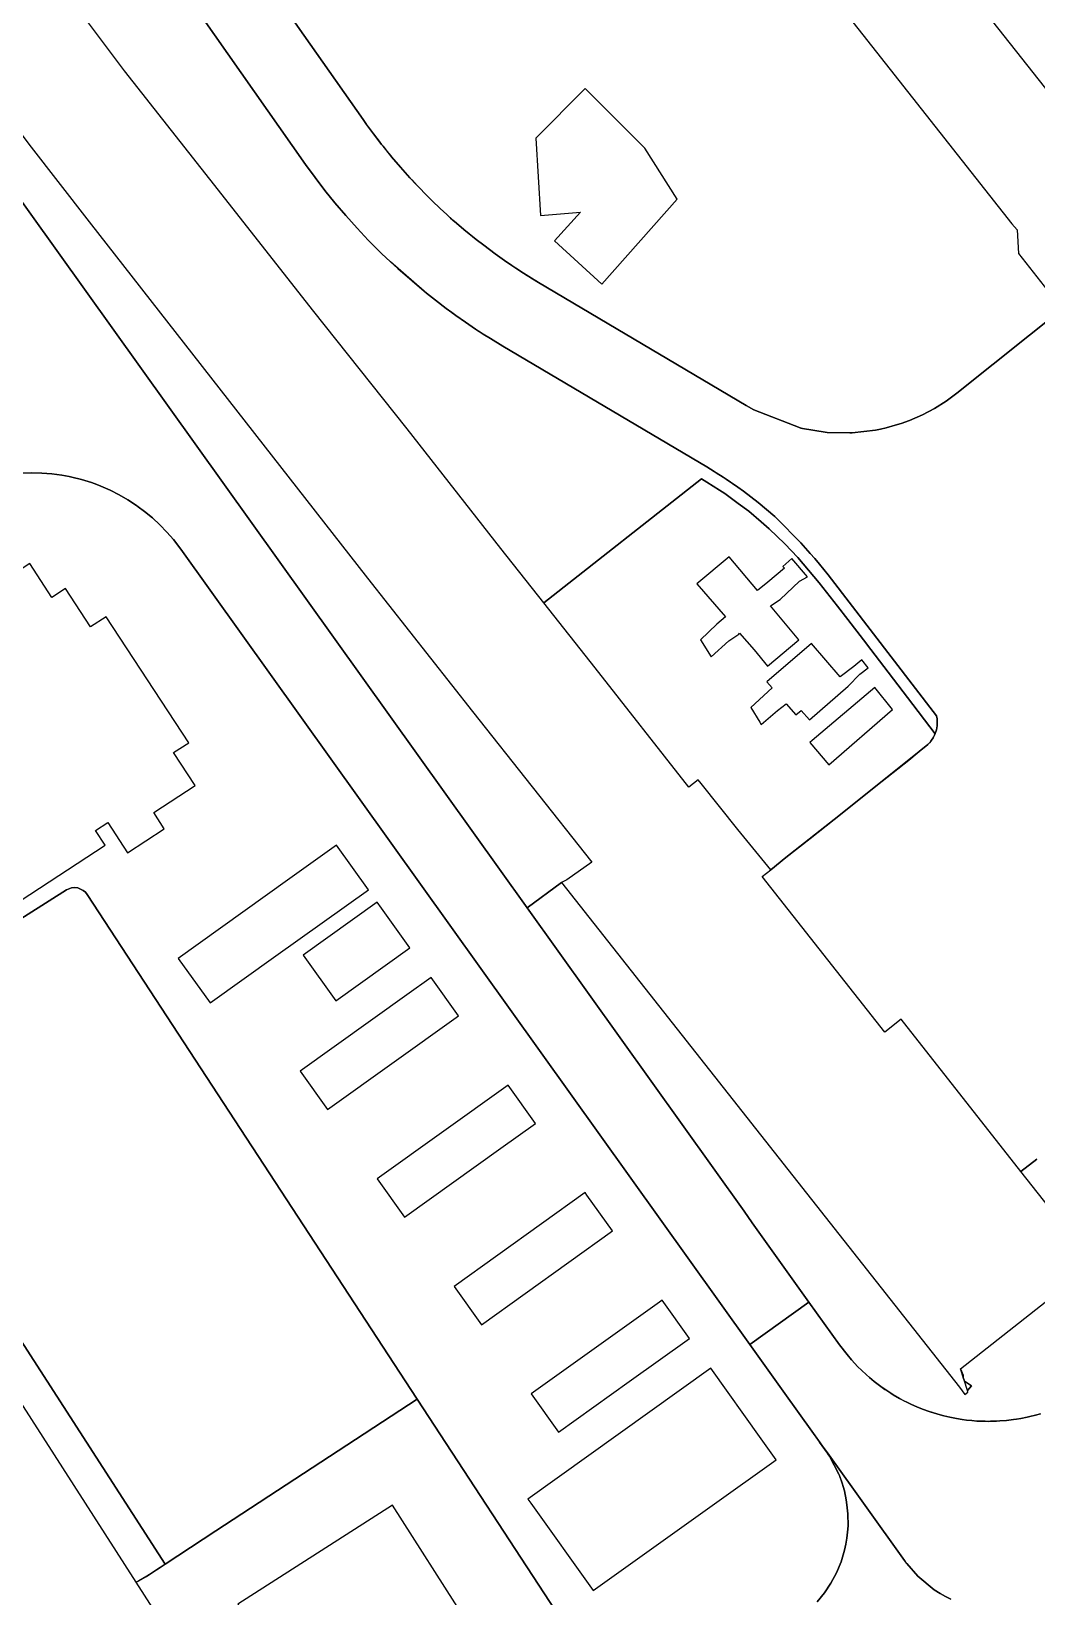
# Model space of a CAD drawing. Header units: metres. Extents: x 12119055 to 12120414, y 3530569 to 3532228.
# Drawn here: x 12119722 to 12120052, y 3530829 to 3531344 of the extents above; entities that cross this region are included whole.
import ezdxf

# ---------------------------------------------------------------- set-up
doc = ezdxf.new("R2010")
doc.units = ezdxf.units.M
for name, color, linetype in [('SURF_HOLE_Gravel Surface 2', 1, 'Continuous'), ('SURF_HOLE_Pavement Surface 1', 1, 'Continuous'), ('SURF_HOLE_Pavement Surface 7', 1, 'Continuous'), ('SURF_HOLE_Pavement Surface 9', 1, 'Continuous'), ('SURF_OUTER_Gravel Surface 2', 3, 'Continuous'), ('SURF_OUTER_Pavement Surface 1', 3, 'Continuous'), ('SURF_OUTER_Pavement Surface 10', 3, 'Continuous'), ('SURF_OUTER_Pavement Surface 18', 3, 'Continuous'), ('SURF_OUTER_Pavement Surface 2', 3, 'Continuous'), ('SURF_OUTER_Pavement Surface 21', 3, 'Continuous'), ('SURF_OUTER_Pavement Surface 7', 3, 'Continuous'), ('SURF_OUTER_Pavement Surface 8', 3, 'Continuous'), ('SURF_OUTER_Pavement Surface 9', 3, 'Continuous'), ('SURF_OUTER_Roadway Surface N10', 3, 'Continuous'), ('SURF_OUTER_Roadway Surface N11', 3, 'Continuous'), ('SURF_OUTER_Roadway Surface N12', 3, 'Continuous'), ('SURF_OUTER_Roadway Surface N9', 3, 'Continuous')]:
    doc.layers.add(name, color=color, linetype=linetype)

msp = doc.modelspace()

# ---------------------------------------------------------------- linework, layer by layer
at = {"layer": 'SURF_HOLE_Gravel Surface 2'}
for points in [[(12119960.3637, 3531160.3804), (12119951.073, 3531171.4445), (12119940.4309, 3531162.5573), (12119949.838, 3531151.6756), (12119947.0314, 3531149.2554), (12119941.5976, 3531144.0721), (12119945.0739, 3531138.5296), (12119950.9351, 3531143.7578), (12119954.1681, 3531146.0255), (12119954.4853, 3531146.2997), (12119959.2072, 3531140.8377), (12119963.6669, 3531135.5129), (12119973.9548, 3531144.1044), (12119964.6274, 3531155.3029), (12119967.7677, 3531157.3811), (12119974.1863, 3531163.3679), (12119976.773, 3531164.8159), (12119971.6049, 3531170.8343), (12119968.7141, 3531168.301), (12119969.2214, 3531167.6911), (12119963.7396, 3531163.1323)], [(12119961.1565, 3531117.0306), (12119961.6096, 3531116.313), (12119966.9228, 3531120.8746), (12119969.8025, 3531123.0609), (12119972.9699, 3531119.4234), (12119974.6723, 3531120.882), (12119977.3996, 3531117.8271), (12119990.1814, 3531128.8532), (12119994.0322, 3531132.8224), (12119996.7755, 3531134.9651), (12119994.6515, 3531137.546), (12119991.988, 3531135.3489), (12119987.5776, 3531131.9396), (12119978.1534, 3531142.9428), (12119963.4692, 3531130.3339), (12119965.1887, 3531128.3592), (12119958.1244, 3531121.8326)], [(12119978.3601, 3531110.9831), (12119977.5842, 3531110.3248), (12119983.7947, 3531103.0455), (12120004.7469, 3531121.2384), (12119998.8842, 3531128.3966)]]:
    msp.add_lwpolyline(points, close=True, dxfattribs=at)
at = {"layer": 'SURF_HOLE_Pavement Surface 1'}
msp.add_lwpolyline([(12119903.7192, 3531325.4836), (12119887.4821, 3531309.0974), (12119888.959, 3531283.7145), (12119902.1824, 3531284.7958), (12119893.5466, 3531275.4079), (12119909.2157, 3531261.0838), (12119933.9765, 3531289.0313), (12119923.3526, 3531305.854)], close=True, dxfattribs=at)
at = {"layer": 'SURF_HOLE_Pavement Surface 7'}
for points in [[(12119732.8044, 3531160.9713), (12119728.3398, 3531158.0538), (12119721.046, 3531169.2151), (12119696.0104, 3531152.8547), (12119692.8841, 3531157.7752), (12119652.6869, 3531131.4117), (12119655.8411, 3531126.604), (12119633.9869, 3531112.3235), (12119680.6672, 3531040.8904), (12119702.586, 3531055.2139), (12119705.7315, 3531050.4006), (12119745.8369, 3531076.6087), (12119742.6915, 3531081.4221), (12119746.7279, 3531084.0598), (12119753.2473, 3531074.0832), (12119765.2854, 3531081.9514), (12119761.8074, 3531087.2736), (12119775.4545, 3531096.1624), (12119768.3583, 3531107.022), (12119773.3312, 3531110.2717), (12119746.2353, 3531151.7352), (12119741.0531, 3531148.3487)], [(12119805.8398, 3531065.0328), (12119769.8861, 3531039.3135), (12119780.3587, 3531024.6736), (12119801.9994, 3531040.1542), (12119832.4139, 3531061.9111), (12119821.9413, 3531076.5508)], [(12119821.6821, 3531025.3428), (12119846.0828, 3531042.7977), (12119836.7682, 3531055.819), (12119835.3205, 3531057.8427), (12119810.9198, 3531040.3878)], [(12119845.055, 3531027.3068), (12119809.9558, 3531002.2022), (12119818.973, 3530989.5951), (12119862.0811, 3531020.4281), (12119853.0639, 3531033.0352)], [(12119835.2621, 3530966.8211), (12119844.28, 3530954.2144), (12119875.9905, 3530976.8953), (12119887.3874, 3530985.0469), (12119878.3703, 3530997.6541)], [(12119869.5855, 3530918.8329), (12119912.6935, 3530949.6661), (12119904.271, 3530961.4417), (12119903.6765, 3530962.273), (12119860.5684, 3530931.4399)], [(12119928.1239, 3530926.2774), (12119885.8747, 3530896.0588), (12119894.892, 3530883.4516), (12119918.1963, 3530900.1201), (12119938.0001, 3530914.2847), (12119928.9829, 3530926.8918)], [(12119885.7939, 3530860.0744), (12119906.3176, 3530831.3798), (12119945.4854, 3530859.3965), (12119966.4916, 3530874.4213), (12119961.6087, 3530881.2771), (12119944.9814, 3530904.5241), (12119884.7991, 3530861.4788)]]:
    msp.add_lwpolyline(points, close=True, dxfattribs=at)
at = {"layer": 'SURF_HOLE_Pavement Surface 9'}
msp.add_lwpolyline([(12119864.288, 3530821.9495), (12119866.7204, 3530823.4452), (12119866.6245, 3530823.6057), (12119864.1474, 3530822.1704), (12119840.2904, 3530859.4338), (12119789.433, 3530826.8745), (12119809.7239, 3530795.0287), (12119811.8284, 3530789.6391), (12119812.8194, 3530790.1936), (12119827.3762, 3530767.4561), (12119840.5349, 3530775.8803), (12119916.6216, 3530657.0333), (12119941.1857, 3530618.6644), (12119978.953, 3530642.8433)], close=True, dxfattribs=at)
at = {"layer": 'SURF_OUTER_Gravel Surface 2'}
msp.add_lwpolyline([(12119940.8348, 3531098.0909), (12119937.7263, 3531095.6945), (12119906.9553, 3531134.9558), (12119890.1125, 3531156.2418), (12119941.9203, 3531197.1325), (12119943.7155, 3531196.0182), (12119947.8812, 3531193.3522), (12119949.5639, 3531192.245), (12119954.0308, 3531188.9814), (12119957.473, 3531186.4201), (12119961.5671, 3531182.9778), (12119964.1445, 3531180.6126), (12119969.3511, 3531175.7353), (12119973.6463, 3531171.1898), (12119980.6417, 3531162.8693), (12119986.688, 3531155.2407), (12119990.0256, 3531150.8582), (12119995.2542, 3531144.1709), (12119997.6577, 3531140.9073), (12120001.8852, 3531135.302), (12120009.6439, 3531125.184), (12120018.738, 3531113.1811), (12120018.692, 3531113.0809), (12120018.1154, 3531111.9404), (12120017.3518, 3531110.7906), (12120016.8734, 3531110.2205), (12120016.3994, 3531109.7245), (12120013.5147, 3531107.346), (12120001.3498, 3531097.6392), (12119985.5369, 3531085.0327), (12119969.7198, 3531072.4673), (12119964.7156, 3531068.5036), (12119953.8789, 3531081.709), (12119941.8076, 3531096.8509)], close=True, dxfattribs=at)
at = {"layer": 'SURF_OUTER_Pavement Surface 1'}
for points in [[(12120098.1043, 3531282.9271), (12120025.8739, 3531225.2465), (12120022.3536, 3531222.6399), (12120018.574, 3531220.2514), (12120014.5542, 3531218.1158), (12120010.3192, 3531216.2656), (12120007.5995, 3531215.3207), (12120005.5923, 3531214.7054), (12120002.7042, 3531213.8937), (12120000.8308, 3531213.4447), (12119999.1825, 3531213.1499), (12119991.4833, 3531212.2245), (12119990.7311, 3531212.2108), (12119983.3001, 3531212.3806), (12119982.6364, 3531212.4213), (12119975.1363, 3531213.6695), (12119974.3311, 3531213.8483), (12119959.0941, 3531219.8363), (12119956.6647, 3531221.2321), (12119888.3553, 3531261.6761), (12119885.2031, 3531263.6011), (12119885.2024, 3531263.6015), (12119883.3618, 3531264.7713), (12119883.3584, 3531264.7735), (12119880.8691, 3531266.383), (12119879.5927, 3531267.2426), (12119877.1326, 3531268.9266), (12119874.0904, 3531271.0906), (12119870.3256, 3531273.9006), (12119867.801, 3531275.8694), (12119865.529, 3531277.7055), (12119863.815, 3531279.1234), (12119861.3761, 3531281.2035), (12119860.2102, 3531282.2202), (12119858.1631, 3531284.0654), (12119855.9946, 3531286.0594), (12119853.3567, 3531288.5755), (12119851.0927, 3531290.841), (12119849.3029, 3531292.6583), (12119846.6435, 3531295.4711), (12119846.0788, 3531296.0803), (12119842.9458, 3531299.5836), (12119839.9889, 3531303.0601), (12119839.7685, 3531303.3287), (12119837.2233, 3531306.4784), (12119836.7519, 3531307.0703), (12119834.0859, 3531310.5481), (12119832.7529, 3531312.3776), (12119831.6128, 3531313.9527), (12119830.6865, 3531315.2426), (12119788.8643, 3531374.9208)], [(12119986.0109, 3531354.559), (12120044.0094, 3531280.9719), (12120045.7477, 3531279.0365), (12120046.1693, 3531271.1673), (12120057.0621, 3531257.3779), (12120085.5312, 3531279.6129), (12120086.2539, 3531280.0831), (12120092.3749, 3531285.2153), (12120081.4735, 3531298.9991), (12120074.1829, 3531301.3589), (12120024.0024, 3531364.9371)]]:
    msp.add_lwpolyline(points, dxfattribs=at)
at = {"layer": 'SURF_OUTER_Pavement Surface 10'}
msp.add_lwpolyline([(12119980.0193, 3530827.713), (12119982.3674, 3530830.61), (12119984.4814, 3530833.7897), (12119986.3146, 3530837.2238), (12119987.8248, 3530840.8744), (12119988.977, 3530844.6945), (12119989.4105, 3530846.6515), (12119989.7458, 3530848.6303), (12119989.9814, 3530850.6234), (12119990.1166, 3530852.6233), (12119990.0869, 3530856.6134), (12119989.7673, 3530859.5963), (12119989.5165, 3530861.2614), (12119988.9062, 3530864.1987), (12119988.8742, 3530864.3529), (12119988.5839, 3530865.2872), (12119988.0416, 3530867.0327), (12119987.7413, 3530867.9992), (12119987.5013, 3530868.5739), (12119987.2783, 3530869.21), (12119987.0431, 3530869.6709), (12119984.1451, 3530875.3515), (12119983.9986, 3530875.6387), (12119983.5089, 3530876.3331), (12119983.3511, 3530876.5569), (12119980.7801, 3530880.2307), (12119983.3745, 3530876.6318), (12120008.6906, 3530841.2462), (12120009.055, 3530840.738), (12120009.4845, 3530840.2451), (12120013.1139, 3530836.0911), (12120018.4922, 3530831.6497), (12120020.3634, 3530830.4393), (12120022.1374, 3530829.4218), (12120023.9586, 3530828.4974)], dxfattribs=at)
at = {"layer": 'SURF_OUTER_Pavement Surface 18'}
msp.add_lwpolyline([(12120053.3589, 3530889.5286), (12120051.7201, 3530889.0662), (12120049.927, 3530888.6579), (12120048.9916, 3530888.4058), (12120046.988, 3530888.0057), (12120045.5206, 3530887.7573), (12120044.5522, 3530887.6137), (12120042.2001, 3530887.3316), (12120040.066, 3530887.1566), (12120038.6226, 3530887.0913), (12120037.5384, 3530887.0593), (12120036.9613, 3530887.0503), (12120036.2131, 3530887.0412), (12120035.19, 3530887.0475), (12120034.5183, 3530887.0663), (12120032.4996, 3530887.1489), (12120030.8631, 3530887.2729), (12120029.0854, 3530887.4587), (12120027.6804, 3530887.6436), (12120025.7883, 3530887.9461), (12120023.6041, 3530888.373), (12120021.5999, 3530888.8394), (12120020.3638, 3530889.1636), (12120019.3109, 3530889.4619), (12120018.2245, 3530889.7916), (12120016.1296, 3530890.4915), (12120014.0313, 3530891.2802), (12120012.694, 3530891.8303), (12120010.9636, 3530892.599), (12120009.2403, 3530893.4305), (12120008.7391, 3530893.6955), (12120007.0259, 3530894.6015), (12120004.9965, 3530895.7819), (12120004.1587, 3530896.3008), (12120002.8927, 3530897.1331), (12120001.3901, 3530898.1563), (12119999.5589, 3530899.5117), (12119998.7287, 3530900.1625), (12119997.1603, 3530901.4585), (12119996.1826, 3530902.3132), (12119994.5054, 3530903.8699), (12119993.3847, 3530904.9792), (12119991.2708, 3530907.2486), (12119989.7852, 3530908.9961), (12119987.3405, 3530912.1675), (12119977.2843, 3530926.2272), (12119958.6126, 3530952.3324), (12119955.9776, 3530956.1769), (12119884.5978, 3531055.9742), (12119895.9563, 3531064.3285), (12120026.7177, 3530898.2643), (12120028.5595, 3530895.903), (12120029.5526, 3530896.6487), (12120029.3726, 3530897.2057), (12120030.6833, 3530898.715), (12120028.446, 3530900.2589), (12120027.9929, 3530901.476), (12120027.9344, 3530902.2596), (12120027.0705, 3530904.3306), (12120070.9258, 3530938.8105), (12120046.9597, 3530969.2168), (12120052.2219, 3530973.2632)], dxfattribs=at)
at = {"layer": 'SURF_OUTER_Pavement Surface 2'}
msp.add_lwpolyline([(12119683.738, 3531357.6834), (12119693.1975, 3531344.1412), (12119720.7078, 3531307.1286), (12119740.5658, 3531281.6125), (12119832.1369, 3531164.4577), (12119866.591, 3531120.5125), (12119905.8403, 3531070.9732), (12119897.6697, 3531065.2079), (12119895.9563, 3531064.3285), (12119884.5978, 3531055.9742), (12119521.1708, 3531564.0871)], dxfattribs=at)
msp.add_lwpolyline([(12120027.9344, 3530902.2596), (12120027.9929, 3530901.476), (12120028.446, 3530900.2589), (12120030.6833, 3530898.715), (12120029.3726, 3530897.2057), (12120027.0705, 3530904.3306)], close=True, dxfattribs=at)
at = {"layer": 'SURF_OUTER_Pavement Surface 21'}
msp.add_lwpolyline([(12119525.309, 3531194.2607), (12119534.4459, 3531198.5344), (12119534.6847, 3531198.163), (12119765.5505, 3530840.0379), (12119763.9459, 3530838.9811), (12119760.406, 3530836.6384), (12119759.5506, 3530836.1049), (12119756.8921, 3530834.5991), (12119756.0163, 3530834.1039), (12119596.5814, 3531082.7589)], close=True, dxfattribs=at)
at = {"layer": 'SURF_OUTER_Pavement Surface 7'}
for points in [[(12119718.3299, 3531198.9663), (12119721.6611, 3531199.0719), (12119724.9931, 3531198.9923), (12119728.3155, 3531198.7279), (12119731.6181, 3531198.2793), (12119733.9928, 3531197.8401), (12119734.8907, 3531197.6481), (12119738.1231, 3531196.8362), (12119741.3056, 3531195.846), (12119743.1254, 3531195.1908), (12119744.4281, 3531194.6806), (12119747.4811, 3531193.3436), (12119750.4551, 3531191.8392), (12119753.3409, 3531190.1719), (12119756.1298, 3531188.347), (12119756.7369, 3531187.9196), (12119758.8131, 3531186.37), (12119761.3824, 3531184.2471), (12119763.8299, 3531181.9848), (12119766.148, 3531179.5901), (12119768.326, 3531177.0764), (12119770.6966, 3531173.9775), (12119957.8467, 3530912.3208), (12119968.8432, 3530896.9627), (12119978.812, 3530882.9939), (12119983.3511, 3530876.5569), (12119983.5089, 3530876.3331), (12119984.1451, 3530875.3515), (12119987.0431, 3530869.6709), (12119987.5013, 3530868.5739), (12119988.0416, 3530867.0327), (12119988.5839, 3530865.2872), (12119988.9062, 3530864.1987), (12119989.5165, 3530861.2614), (12119989.7673, 3530859.5963), (12119990.0869, 3530856.6134), (12119990.1166, 3530852.6233), (12119989.9814, 3530850.6234), (12119989.7458, 3530848.6303), (12119989.4105, 3530846.6515), (12119988.977, 3530844.6945), (12119987.8248, 3530840.8744), (12119986.3146, 3530837.2238), (12119984.4814, 3530833.7897), (12119982.3674, 3530830.61), (12119980.0193, 3530827.713)], [(12119895.9506, 3530821.6953), (12119848.4787, 3530894.324), (12119739.9523, 3531060.3618), (12119739.3894, 3531061.0727), (12119738.6638, 3531061.7015), (12119736.8257, 3531062.5128), (12119735.8119, 3531062.626), (12119734.8167, 3531062.535), (12119733.0893, 3531061.8487), (12119688.3635, 3531033.4847)]]:
    msp.add_lwpolyline(points, dxfattribs=at)
at = {"layer": 'SURF_OUTER_Pavement Surface 8'}
msp.add_lwpolyline([(12119769.3875, 3531360.8939), (12119811.7469, 3531300.4585), (12119814.8698, 3531296.1763), (12119818.0932, 3531291.97), (12119821.4235, 3531287.8496), (12119824.9673, 3531283.6874), (12119828.7259, 3531279.4974), (12119832.3745, 3531275.6406), (12119835.7512, 3531272.2335), (12119836.7586, 3531271.2393), (12119839.6661, 3531268.4826), (12119842.0583, 3531266.2789), (12119850.7129, 3531258.8687), (12119851.5606, 3531258.1267), (12119854.4866, 3531255.8134), (12119858.0259, 3531253.1051), (12119859.8515, 3531251.7824), (12119859.9706, 3531251.6738), (12119861.2109, 3531250.7981), (12119864.2929, 3531248.6202), (12119867.6216, 3531246.3712), (12119868.6548, 3531245.7033), (12119868.6979, 3531245.6598), (12119870.185, 3531244.7139), (12119872.5092, 3531243.2339), (12119876.6325, 3531240.719), (12119943.7055, 3531201.0023), (12119946.1371, 3531199.4926), (12119946.8092, 3531199.055), (12119949.1074, 3531197.6185), (12119950.0204, 3531196.9711), (12119953.8304, 3531194.3439), (12119955.7212, 3531192.974), (12119960.5644, 3531189.2601), (12119965.9978, 3531184.6624), (12119967.499, 3531183.2628), (12119973.7614, 3531176.8675), (12119974.5916, 3531175.9933), (12119977.7096, 3531172.5776), (12119979.1811, 3531170.8884), (12119980.7193, 3531169.0661), (12119983.6179, 3531165.4624), (12120019.1778, 3531119.1327), (12120019.3804, 3531118.1428), (12120019.4037, 3531115.8394), (12120019.1743, 3531114.5225), (12120018.7864, 3531113.2868), (12120018.738, 3531113.1811), (12120009.6439, 3531125.184), (12120001.8852, 3531135.302), (12119997.6577, 3531140.9073), (12119995.2542, 3531144.1709), (12119990.0256, 3531150.8582), (12119986.688, 3531155.2407), (12119980.6417, 3531162.8693), (12119973.6463, 3531171.1898), (12119969.3511, 3531175.7353), (12119964.1445, 3531180.6126), (12119961.5671, 3531182.9778), (12119957.473, 3531186.4201), (12119954.0308, 3531188.9814), (12119949.5639, 3531192.245), (12119947.8812, 3531193.3522), (12119943.7155, 3531196.0182), (12119941.9203, 3531197.1325), (12119890.1125, 3531156.2418), (12119875.9299, 3531174.1657), (12119845.1052, 3531213.5335), (12119814.0331, 3531252.7059), (12119783.1143, 3531292.0004), (12119752.2428, 3531331.3302), (12119722.266, 3531371.3475)], dxfattribs=at)
at = {"layer": 'SURF_OUTER_Pavement Surface 9'}
msp.add_lwpolyline([(12119756.0163, 3530834.1039), (12119756.8921, 3530834.5991), (12119759.2055, 3530835.8896), (12119759.5506, 3530836.1049), (12119760.406, 3530836.6384), (12119762.7731, 3530838.1882), (12119763.9459, 3530838.9811), (12119765.5505, 3530840.0379), (12119782.2546, 3530851.0384), (12119848.4787, 3530894.324), (12119895.9506, 3530821.6953), (12119896.6225, 3530820.6361), (12119989.7231, 3530673.9309), (12119990.6628, 3530672.4195), (12119997.782, 3530661.1994), (12119998.469, 3530660.15), (12119999.1349, 3530659.1007), (12120002.392, 3530653.9337), (12120004.016, 3530651.4094), (12120017.9439, 3530629.4632), (12120017.7739, 3530629.3597), (12120020.0979, 3530626.1007), (12119926.0931, 3530568.852)], close=True, dxfattribs=at)
at = {"layer": 'SURF_OUTER_Roadway Surface N10'}
for points in [[(12119788.8643, 3531374.9208), (12119830.6865, 3531315.2426), (12119831.6128, 3531313.9527), (12119831.9425, 3531313.4724), (12119832.7529, 3531312.3776), (12119834.0859, 3531310.5481), (12119835.8966, 3531308.1667), (12119836.7519, 3531307.0703), (12119837.2233, 3531306.4784), (12119838.5092, 3531304.8639), (12119839.7685, 3531303.3287), (12119839.9889, 3531303.0601), (12119841.5436, 3531301.2103), (12119842.9458, 3531299.5836), (12119846.0788, 3531296.0803), (12119846.6435, 3531295.4711), (12119847.4595, 3531294.5908), (12119849.3029, 3531292.6583), (12119851.0927, 3531290.841), (12119852.6023, 3531289.3139), (12119853.3567, 3531288.5755), (12119855.9946, 3531286.0594), (12119858.1631, 3531284.0654), (12119859.456, 3531282.8821), (12119860.2102, 3531282.2202), (12119861.3761, 3531281.2035), (12119863.0013, 3531279.7966), (12119863.815, 3531279.1234), (12119865.529, 3531277.7055), (12119866.6225, 3531276.8008), (12119867.801, 3531275.8694), (12119870.3256, 3531273.9006), (12119874.0904, 3531271.0906), (12119877.1326, 3531268.9266), (12119877.9197, 3531268.3692), (12119879.5927, 3531267.2426), (12119880.8691, 3531266.383), (12119881.8245, 3531265.752), (12119883.3584, 3531264.7735), (12119883.3618, 3531264.7713), (12119884.6539, 3531263.936), (12119885.2024, 3531263.6015), (12119885.2031, 3531263.6011), (12119885.7885, 3531263.229), (12119888.3553, 3531261.6761), (12119956.6647, 3531221.2321), (12119959.0941, 3531219.8363), (12119974.3311, 3531213.8483), (12119974.5654, 3531213.7562), (12119975.1363, 3531213.6695), (12119982.6364, 3531212.4213), (12119982.8152, 3531212.3917), (12119983.3001, 3531212.3806), (12119990.7311, 3531212.2108), (12119991.2673, 3531212.1985), (12119991.4833, 3531212.2245), (12119999.1825, 3531213.1499), (12120000.8308, 3531213.4447), (12120002.7042, 3531213.8937), (12120005.5923, 3531214.7054), (12120007.5995, 3531215.3207), (12120010.3192, 3531216.2656), (12120014.5542, 3531218.1158), (12120018.574, 3531220.2514), (12120022.3536, 3531222.6399), (12120025.8739, 3531225.2465), (12120098.1043, 3531282.9271)], [(12120052.2219, 3530973.2632), (12120046.9597, 3530969.2168), (12120007.5967, 3531019.3005), (12120002.1742, 3531015.0089), (12119961.8362, 3531066.2157), (12119964.7156, 3531068.5036), (12119969.7198, 3531072.4673), (12119977.6615, 3531078.7543), (12119985.5369, 3531085.0327), (12120001.3498, 3531097.6392), (12120010.1102, 3531104.5396), (12120013.5147, 3531107.346), (12120016.3994, 3531109.7245), (12120016.5869, 3531109.8791), (12120016.8734, 3531110.2205), (12120017.2006, 3531110.5629), (12120017.3518, 3531110.7906), (12120017.6045, 3531111.0917), (12120018.2798, 3531112.1817), (12120018.692, 3531113.0809), (12120018.738, 3531113.1811), (12120018.7864, 3531113.2868), (12120019.1743, 3531114.5225), (12120019.4037, 3531115.8394), (12120019.3804, 3531118.1428), (12120019.1778, 3531119.1327), (12119983.6179, 3531165.4624), (12119980.7193, 3531169.0661), (12119979.1811, 3531170.8884), (12119977.7096, 3531172.5776), (12119974.5916, 3531175.9933), (12119973.7614, 3531176.8675), (12119967.499, 3531183.2628), (12119965.9978, 3531184.6624), (12119960.5644, 3531189.2601), (12119955.7212, 3531192.974), (12119953.8304, 3531194.3439), (12119949.1074, 3531197.6185), (12119946.8092, 3531199.055), (12119946.1371, 3531199.4926), (12119943.7055, 3531201.0023), (12119876.6325, 3531240.719), (12119872.5092, 3531243.2339), (12119870.185, 3531244.7139), (12119868.6548, 3531245.7033), (12119867.6216, 3531246.3712), (12119864.2929, 3531248.6202), (12119861.2109, 3531250.7981), (12119859.8515, 3531251.7824), (12119858.0259, 3531253.1051), (12119854.4866, 3531255.8134), (12119851.5606, 3531258.1267), (12119850.7129, 3531258.8687), (12119839.6661, 3531268.4826), (12119836.7586, 3531271.2393), (12119835.7512, 3531272.2335), (12119832.3745, 3531275.6406), (12119828.7259, 3531279.4974), (12119824.9673, 3531283.6874), (12119821.4235, 3531287.8496), (12119818.0932, 3531291.97), (12119814.8698, 3531296.1763), (12119811.7469, 3531300.4585), (12119769.3875, 3531360.8939)]]:
    msp.add_lwpolyline(points, dxfattribs=at)
at = {"layer": 'SURF_OUTER_Roadway Surface N11'}
msp.add_lwpolyline([(12119688.3635, 3531033.4847), (12119733.0893, 3531061.8487), (12119734.8167, 3531062.535), (12119735.8119, 3531062.626), (12119736.8257, 3531062.5128), (12119738.6638, 3531061.7015), (12119739.3894, 3531061.0727), (12119739.9523, 3531060.3618), (12119848.4787, 3530894.324), (12119782.2546, 3530851.0384), (12119765.5505, 3530840.0379), (12119534.6847, 3531198.163)], dxfattribs=at)
at = {"layer": 'SURF_OUTER_Roadway Surface N12'}
msp.add_lwpolyline([(12120023.9586, 3530828.4974), (12120022.1374, 3530829.4218), (12120020.3634, 3530830.4393), (12120018.4922, 3530831.6497), (12120013.1139, 3530836.0911), (12120009.4845, 3530840.2451), (12120008.6906, 3530841.2462), (12119983.3745, 3530876.6318), (12119978.812, 3530882.9939), (12119968.8432, 3530896.9627), (12119957.8467, 3530912.3208), (12119977.2843, 3530926.2272), (12119987.3405, 3530912.1675), (12119989.7852, 3530908.9961), (12119991.2708, 3530907.2486), (12119993.3847, 3530904.9792), (12119994.5054, 3530903.8699), (12119996.1826, 3530902.3132), (12119997.1603, 3530901.4585), (12119998.7287, 3530900.1625), (12119999.5589, 3530899.5117), (12120001.3901, 3530898.1563), (12120002.2638, 3530897.5466), (12120002.8927, 3530897.1331), (12120004.1587, 3530896.3008), (12120004.9965, 3530895.7819), (12120007.0259, 3530894.6015), (12120007.9671, 3530894.0894), (12120008.7391, 3530893.6955), (12120009.2403, 3530893.4305), (12120010.9636, 3530892.599), (12120012.694, 3530891.8303), (12120014.0313, 3530891.2802), (12120016.1296, 3530890.4915), (12120017.1584, 3530890.1371), (12120018.2245, 3530889.7916), (12120019.3109, 3530889.4619), (12120020.3638, 3530889.1636), (12120021.5999, 3530888.8394), (12120023.6041, 3530888.373), (12120025.7883, 3530887.9461), (12120027.6804, 3530887.6436), (12120029.0854, 3530887.4587), (12120030.8631, 3530887.2729), (12120032.4996, 3530887.1489), (12120033.5241, 3530887.0941), (12120034.5183, 3530887.0663), (12120035.19, 3530887.0475), (12120036.2131, 3530887.0412), (12120036.9613, 3530887.0503), (12120037.3361, 3530887.0439), (12120037.5384, 3530887.0593), (12120038.6226, 3530887.0913), (12120038.8906, 3530887.0928), (12120040.066, 3530887.1566), (12120042.2001, 3530887.3316), (12120044.5522, 3530887.6137), (12120045.5206, 3530887.7573), (12120046.988, 3530888.0057), (12120048.9916, 3530888.4058), (12120049.927, 3530888.6579), (12120051.7201, 3530889.0662), (12120053.3589, 3530889.5286)], dxfattribs=at)
at = {"layer": 'SURF_OUTER_Roadway Surface N9'}
msp.add_lwpolyline([(12119521.1708, 3531564.0871), (12119884.5978, 3531055.9742), (12119955.9776, 3530956.1769), (12119958.6126, 3530952.3324), (12119977.2843, 3530926.2272), (12119957.8467, 3530912.3208), (12119770.6966, 3531173.9775), (12119768.326, 3531177.0764), (12119766.148, 3531179.5901), (12119763.8299, 3531181.9848), (12119761.3824, 3531184.2471), (12119758.8131, 3531186.37), (12119756.7369, 3531187.9196), (12119756.1298, 3531188.347), (12119753.3409, 3531190.1719), (12119750.4551, 3531191.8392), (12119747.4811, 3531193.3436), (12119744.4281, 3531194.6806), (12119743.1254, 3531195.1908), (12119741.3056, 3531195.846), (12119738.1231, 3531196.8362), (12119734.8907, 3531197.6481), (12119733.9928, 3531197.8401), (12119731.6181, 3531198.2793), (12119728.3155, 3531198.7279), (12119724.9931, 3531198.9923), (12119721.6611, 3531199.0719), (12119718.3299, 3531198.9663)], dxfattribs=at)

doc.saveas('drawing.dxf')
